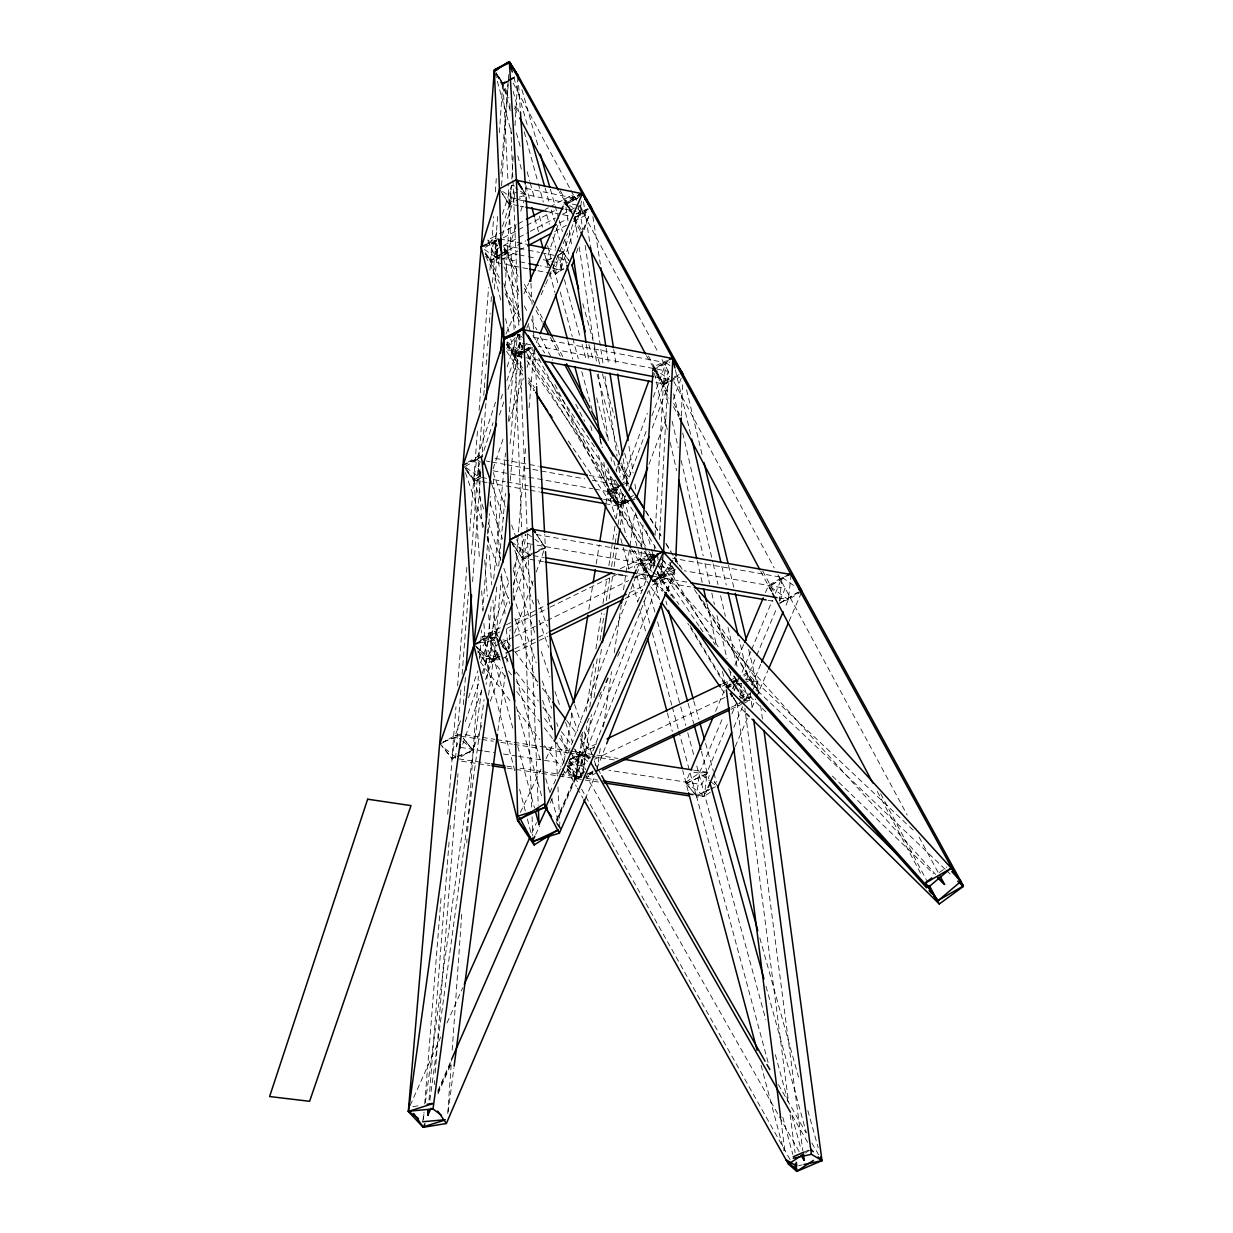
<?xml version="1.0" encoding="UTF-8"?>
<svg xmlns="http://www.w3.org/2000/svg" width="1233" height="1233" viewBox="0 0 1233 1233"><rect width="100%" height="100%" fill="white"/><g stroke="black" fill="none" stroke-linecap="round" stroke-linejoin="round"><path stroke-width="0.75" stroke-dasharray="5 3.75" d="M675.699 561.878L675.854 558.04M681.34 415.999L682.666 381.459M659.408 539.468L668.378 371.349L538.359 346.303M653.259 567.981L654.631 543.152M655.047 535.507L663.339 384.619L653.274 366.833L666.329 360.837M505.191 285.933L511.371 186.63M511.834 179.016L513.19 156.144M514.993 125.658L517.829 78.018M651.61 579.803L640.728 561.277L641.576 547.93M641.699 546.034L643.056 525.058M653.028 370.64L653.274 366.833M501.569 185.567L508.551 78.126M489.917 270.243L493.662 216.715M495.358 191.901L496.267 178.538M499.396 132.717L502.787 83.089L496.236 72.762M457.243 756.553L473.195 750.774L478.342 676.223M479.529 659.023L481.517 630.34M482.843 611.229L489.578 513.745M490.102 506.1L490.765 496.545M447.733 1113.538L451.509 1059.779M452.187 1050.177L461.759 913.853M466.752 842.817L467.03 838.979M467.569 831.304L473.241 750.666L463.146 738.074M485.91 403.391L481.933 456.842L463.146 464.471L473.749 479.252L469.711 530.884M494.402 288.876L497.654 244.966M434.309 1084.454L434.602 1080.617M435.187 1072.941L457.551 779.41M457.69 777.484L457.982 773.646M463.377 704.598L464.24 693.069M464.394 691.143L465.535 675.792M472.593 581.683L480.932 470.282M455.47 757.185L451.925 758.48L455.963 706.833M457.597 685.795L467.014 565.3M477.448 431.303L473.749 479.252L480.562 476.493M479.082 410.219L488.592 287.505M429.038 1100.036L449.305 838.949M450.06 829.347L450.353 825.509M455.563 758.326L456.164 750.65M482.781 750.851L456.457 746.797L460.911 689.54M462.098 674.266L468.478 592.194M471.438 554.018L482.273 414.55M483.752 395.408L484.199 389.674M484.353 387.763L485.54 372.458M486.126 364.798L487.02 353.316M487.621 345.672L488.515 334.189M489.393 322.707L490.148 313.151M491.027 301.669L491.474 295.92M492.522 282.542L497.855 213.802M500.968 173.776L508.659 74.674M423.489 1119.348L423.952 1113.584M424.707 1103.982L441.291 894.788M447.687 814.181L452.095 758.511L441.953 745.996M508.505 648.543L510.138 629.447M513.236 593.135L518.292 533.904M518.461 531.993L525.797 446.022M529.065 407.815L534.29 346.673M499.334 641.314L496.02 637.153L501.739 574.146M510.215 480.577L522.499 345.009M496.745 586.97L491.042 648.034L486.141 684.284M498.702 565.962L505.453 493.447M510.077 443.818L519.509 342.682L521.035 339.152M499.011 655.216L486.187 659.223L491.366 603.846M493.693 579.032L505.484 453.004M508.52 420.545L514.778 353.717L507.318 343.267M791.108 574.532L788.38 599.592L784.65 608.301M693.825 770.163L707.125 772.228L704.367 796.333L696.614 796.98L699.358 773.091L723.216 716.697M662.861 557.67L660.472 577.568L591.486 754.504M655.879 382.477L663.4 383.91L665.959 362.795L672.817 358.541M654.338 566.07L655.632 555.328L658.776 554.095M663.292 554.064L660.472 577.568L678.921 604.401M582.67 775.865L585.49 753.394L574.023 755.089M605.049 503.68L618.165 506.023L624.391 503.064L625.331 495.496M626.518 486.018L626.996 482.242L623.867 483.798M581.406 201.118L580.003 212.23L574.563 217.07M562.094 768.56L565.593 773.137L582.438 777.746L575.719 778.578L578.755 754.442L609.241 675.514M575.719 778.578L578.77 754.442L572.975 746.797M583.132 772.12L585.49 753.394M618.165 506.023L620.045 490.996M448.134 1111.904L453.867 1068.055M497.901 730.645L505.114 675.36M506.855 662.013L507.349 658.191M557.47 250.453L563.034 251.578L560.614 269.904L555.482 274.265L536.987 270.597M513.437 600.117L529.327 554.958L531.038 542.166M518.415 205.741L509.059 203.861L511.51 185.382L515.255 186.152M514.762 193.304L514.022 198.898L509.059 203.861M555.482 274.265L557.408 259.716M543.399 561.616L522.684 558.056L525.813 534.536M539.376 360.298L514.962 355.643L517.845 334.282L521.59 335.006M507.904 389.536L520.588 351.266L521.343 345.872M429.901 1100.129L484.076 699.543M488.592 695.165L495.774 641.776M452.018 759.713L455.347 735.346L460.972 719.224M422.734 1121.753L424.029 1112.212M425.339 1102.687L482.041 687.028M483.86 673.68L486.203 656.526L474.027 643.996M527.739 268.748L490.749 261.396L493.277 243.117L497.993 238.508M490.749 261.396L495.45 256.911L496.976 245.86M486.958 482.535L473.826 480.192L476.724 459.293L481.841 455.902L481.363 459.416M473.826 480.192L478.943 476.971L480.392 466.428M596.972 770.764L600.332 747.907M603.399 726.961L611.506 671.723M614.296 652.689L621.278 605.064M623.513 589.836L625.748 574.593M626.025 572.698L629.647 547.93M629.94 546.034L634.964 511.757M588.511 758.942L585.321 754.519L591.424 714.662M594.044 697.57L601.596 648.219M609.148 598.868L612.631 576.104M614.08 566.61L616.993 547.622M620.476 524.842L624.838 496.375M581.159 775.773L575.888 777.437L582.947 732.063M586.184 711.256L593.551 663.986M595.909 648.866L601.504 612.94M602.968 603.492L606.806 578.909M608.871 565.67L615.051 525.967M616.223 518.399L618.288 505.16L608.193 489.917L620.076 485.571M556.653 820.608L580.558 765.893L586.769 725.99M589.728 707.002L597.404 657.59M600.07 640.497L604.201 613.895M606.266 600.594L609.811 577.799M611.583 566.394L614.835 545.495M615.128 543.599L616.608 534.089M618.087 524.595L622.819 494.186L620.153 489.1M564.175 761.285L572.497 710.038M588.804 609.472L592.811 584.796M596.202 563.928L599.269 544.94M606.05 503.203L608.193 489.917M496.76 244.566L495.049 250.006L499.442 266.682M502.509 226.425L513.406 191.947L579.109 205.526L658.345 352.746M483.012 246.739L493.323 243.055L497.901 228.629M502.478 214.203L511.633 185.335L518.014 189.558M484.43 249.498L495.404 256.973L497.716 249.729M502.34 235.21L513.914 198.945L525.982 194.845L519.602 190.622M503.973 253.859L507.395 252.611L516.103 225.531M520.758 211.09L524.241 200.255M463.13 465.442L476.739 459.277L496.406 399.492M507.148 366.879L517.875 334.266L523.855 338.397M563.897 268.655L560.599 269.904L546.342 260.363L558.225 224.344M482.38 527.447L478.111 468.108L480.5 460.849M481.101 459.03L493.108 422.672M500.906 399.03L503.311 391.755M506.902 380.858L519.509 342.682L517.552 335.268M486.496 478.327L478.943 476.971L480.747 471.515M499.457 415.043L504.282 400.463M575.503 216.314L559.921 263.045L543.229 259.685M577.907 209.117L579.109 205.526L582.839 230.217M493.092 468.91L503.989 436.282M508.844 421.778L523.393 378.269M527.03 367.388L533.088 349.263M576.366 252.981L578.786 245.814M584.226 229.662L589.682 213.509M468.478 697.739L477.849 670.891M480.978 661.936L508.52 583.009M513.529 568.644L525.443 534.521M456.457 746.797L457.72 743.206M465.273 721.659L479.729 680.354M482.242 673.172L508.705 597.589M513.128 584.966L527.632 543.537L535.199 544.847M462.683 744.3L482.319 688.523M485.494 679.537L496.914 647.094M460.741 756.862L473.195 749.525L482.103 724.449M490.38 701.176L502.478 667.161M505.669 658.206L506.933 654.631M508.844 649.252L510.123 645.66M514.593 633.084L533.118 580.974M536.309 571.989L545.248 546.836L534.922 539.237M632.159 499.103L624.391 503.064L608.27 491.597L613.495 477.31M616.115 470.174L617.425 466.598M652.072 372.012L653.382 368.436L665.99 362.81L670.567 365.893M622.757 479.961L647.356 413.271M653.351 397.057L665.99 362.81L530.961 336.809M626.117 485.293L647.248 428.329M651.872 415.86L668.378 371.349L669.673 376.959M568.259 441.013L609.364 500.752L624.391 503.079L625.717 499.488M652.272 428.036L668.887 383.386M648.974 464.271L667.223 415.567M673.295 399.338L681.402 377.699M568.305 752.777L636.043 575.888M636.737 574.116L640.836 563.389L661.936 552.862M637.646 601.966L655.648 555.328L537.311 534.69M584.35 772.582L580.558 765.893L648.311 591.162M596.911 768.544L606.698 743.638M666.791 590.699L675.175 569.369L663.154 560.722M536.293 342.635L539.222 335.561M583.301 229.415L589.913 213.494M710.331 792.233L704.351 796.333L685.841 782.184L690.31 771.565M715.587 711.349L729.72 677.688M734.93 665.281L743.869 644.011M765.462 592.58L768.436 585.49L782.107 577.368L789.305 575.102M734.39 690.264L738.12 681.448M750.789 651.456L739.6 677.919L735.068 680.801M751.529 649.699L772.413 600.301M775.387 593.243L782.107 577.368L794.314 585.952M727.347 724.48L701.824 784.558L608.979 770.271M731.847 713.876L736.348 703.272M740.093 694.441L742.343 689.139L741.048 683.529M746.104 680.308L755.875 657.312M756.63 655.54L776.913 607.792M779.919 600.718L785.174 588.326L684.176 570.756M585.151 799.138L594.953 776.22M707.388 789.243L704.351 796.333L694.98 794.9M733.851 727.254L742.929 706M739.291 696.352L745.194 700.698L748.924 691.975M751.899 685.009L760.823 664.094M506.948 342.204L514.685 356.291L520.727 342.235M526.768 328.194L529.034 322.923M541.117 294.826L544.894 286.041M545.649 284.299L555.482 261.458M556.237 259.701L567.565 233.361M735.238 746.566L747.352 718.361M751.899 707.773L755.69 698.972M756.446 697.2L767.82 670.737M789.058 621.324L801.188 593.088M437.746 1091.035L450.862 1061.074M556.53 819.575L585.059 754.349L588.865 760.468M437.869 1092.438L451.756 1060.673M437.962 1093.902L451.771 1062.276M556.191 823.29L576.15 777.607L581.683 776.266M667.068 590.838L674.883 573.283L669.796 563.219M505.931 334.004L519.263 304.243M523.963 293.731L528.664 283.22M563.943 204.416L565.515 200.917L575.734 196.309M410.127 1105.523L440.736 1036.999M447.009 1022.943L462.714 987.803M531.777 833.169L536.478 822.627M549.826 792.757L552.954 785.729M553.74 783.972L557.67 775.187M558.457 773.43L563.943 761.115M535.661 834.51L539.669 825.771M550.134 803.068L552.538 797.828M562.186 776.852L564.606 771.611M568.613 762.888L571.033 757.648M580.681 736.671L583.086 731.431M587.108 722.708L589.528 717.467M599.176 696.491L601.581 691.251M605.603 682.527L608.008 677.287M617.656 656.326L620.076 651.07M520.357 812.455L541.04 769.145M546.019 758.742L553.463 743.145M637.076 568.151L641.222 559.489L658.638 553.309M739.769 692.807L745.21 700.698L750.496 692.854M751.56 691.297L757.91 681.88L698.787 594.892M732.202 688.8L735.377 684.13M736.425 682.573L738.552 679.475M565.593 773.137L578.755 754.442L594.321 747.044M649.683 585.197L642.054 574.208L655.648 555.328L661.659 559.643M603.615 499.334L624.391 503.064L626.672 499.966M609.364 500.752L620.754 485.355M497.901 652.396L492.476 659.732L479.36 656.696M502.247 646.524L506.593 640.636L510.061 645.244M477.788 652.904L489.717 636.891L500.089 631.789M514.962 355.643L522.838 348.415M523.963 346.997L527.339 342.728M506.655 348.415L517.86 334.282L521.112 339.044M580.99 194.968L576.905 198.698L524.595 188.048M563.034 251.578L557.886 256.063L567.396 262.382M652.242 579.88L642.932 567.735L658.453 554.788M671.631 566.194L653.413 581.406L662.352 591.424M939.346 872.486L946.882 866.999M726.499 687.105L731.107 683.806M732.649 682.712L737.272 679.429M743.422 675.052L746.504 672.848L908.105 825.37M741.341 703.396L750.543 696.845M522.438 367.943L515.394 356.46L523.039 351.22M524.564 350.172L530.668 345.995M652.134 580.019L641.638 565.639L658.36 554.295M653.182 581.452L672.833 568.136M685.841 782.184L699.373 773.091L707.125 772.228M567.581 766.988L586.184 754.534L589.99 758.603M567.319 769.361L575.025 777.422L584.272 771.257M805.288 1153.025L809.896 1150.004M729.535 680.524L734.714 678.058L745.21 700.698L751.205 696.799M643.256 549.641L608.593 492.229L619.058 485.525M620.553 484.569L626.534 480.747L628.522 483.814M641.391 545.248L618.596 507.534L629.03 500.86M508.952 80.499L503.095 84.214L507.996 181.544M510.416 79.559L514.808 76.77M479.776 641.068L494.972 631.404L498.086 636.058M731.261 684.361L726.453 687.428L687.829 623.451M732.864 683.344L737.673 680.277M744.085 676.193L747.29 674.158L758.249 691.05L697.369 593.582M733.481 698.125L737.504 704.259L742.297 701.207M743.884 700.19L750.265 696.121M514.778 770.764L487.189 665.034L499.334 657.328M588.865 773.646L593.689 770.579M726.006 686.565L733.558 681.757M485.386 247.417L496.807 240.281M581.144 229.523L574.855 217.702L588.264 209.256M499.149 277.625L490.318 260.641L506.532 250.499L503.496 246.292M574.855 217.702L588.295 209.302M570.679 759.482L578.77 754.442L590.561 757.555M670.86 358.711L653.675 369.314L668.964 398.167M668.44 381.845L663.77 384.727L669.165 394.884M669.997 380.889L677.78 376.096M487.698 243.04L495.882 238.015M500.737 300.035L491.196 262.922L502.648 255.909M504.282 254.907L507.549 252.904L503.542 246.554M538.682 358.264L609.379 494.263L619.968 487.79M609.379 494.263L617.625 505.098L627.474 499.088M629.107 498.086L634.024 495.08M801.943 591.331L788.365 599.592L779.364 602.182L782.092 577.368L672.617 558.287M506.825 343.945L515.517 357.555L524.996 351.79M526.583 350.835L534.475 346.041M771.843 591.162L768.822 586.631L787.502 575.364M779.857 603.245L798.445 592.056M663.4 383.91L668.872 380.643M771.565 591.547L768.868 586.461L786.068 576.289M779.703 603.23L798.383 592.194M441.275 743.468L455.362 735.33L460.988 734.097L494.942 739.353M467.661 462.236L481.548 454.422L481.995 460.171M479.283 556.422L474.119 481.687L480.839 477.926M465.18 466.367L482.226 456.857M465.812 469.896L473.472 479.221L480.192 475.476M675.175 569.369L653.598 580.913M507.981 81.44L502.987 84.198L496.452 73.934M509.661 80.515L514.654 77.756M498.764 656.264L492.46 659.747L478.173 648.728M475.429 643.703L495.481 632.683L492.923 600.101M478.08 650.993L486.711 663.724L500.028 656.418M510.308 110.8L502.663 83.073L514.392 76.723M514.069 329.504L509.183 204.478L514.238 201.719M515.933 200.825L524.379 196.247M475.476 644.582L489.717 636.891L495.342 638.139M568.12 764.121L585.952 754.611L589.374 758.48M499.627 259.161L495.435 256.911L487.667 240.003L497.778 234.64M499.457 233.731L516.319 224.791M517.999 223.882L524.749 220.306M544.971 209.564L548.346 207.776M550.026 206.882L571.942 195.23L576.982 198.713L565.269 204.94M496.637 241.344L493.292 243.132L487.667 240.003M503.341 237.799L516.719 230.694M518.399 229.8L525.104 226.256M526.768 225.362L556.9 209.379M567.18 768.406L575.256 777.345L583.317 773.06M501.769 246.446L495.049 250.006L499.488 258.483M503.449 245.567L528.664 232.22M530.344 231.326L555.574 217.979M562.294 214.419L577.429 206.42M495.435 256.911L498.81 255.123M500.506 254.229L515.718 246.184M517.398 245.29L525.844 240.82M559.643 222.926L568.089 218.457M576.535 213.987L579.911 212.199L584.904 215.559L573.16 221.77M501.014 259.901L517.798 251.039M519.478 250.145L527.863 245.721M554.711 231.527L566.456 225.315M531.192 347.999L515.117 356.429L521.775 530.421M548.022 266.621L546.527 261.072L551.552 258.452M558.287 255L563.296 252.349L562.263 248.696M557.748 282.758L555.235 273.495L551.968 268.84L555.22 273.464L563.589 269.164M522.684 558.056L545.248 546.836M633.716 498.317L636.814 496.729M509.953 539.777L522.869 559.088L545.387 547.76L544.662 534.336M608.27 491.597L619.197 486.141M618.75 487.42L608.516 492.506L615.437 518.43M628.059 500.028L617.872 505.068L626.349 536.54M531.716 807.137L522.7 559.058L545.34 547.93L536.602 534.398M505.16 676.378L492.476 659.732L482.273 636.644L504.713 625.593M506.439 624.746L513.344 621.355M515.07 620.507L546.142 605.218M620.369 568.706L649.729 554.264L655.648 555.328L657.929 560.275M506.994 628.398L513.914 624.992M515.641 624.145L538.112 613.109M539.838 612.262L548.485 608.008M550.211 607.16L617.625 574.023M627.982 568.922L655.648 555.328M499.658 643.811L491.042 648.034L513.267 729.782M501.369 642.979L513.421 637.076M515.147 636.228L537.511 625.254M539.237 624.407L628.722 580.543M635.611 577.167L651.101 569.584M499.319 656.372L492.46 659.732L499.827 659.763L506.686 656.403M514.747 648.835L547.313 632.899M629.601 592.657L645.029 585.105M515.271 652.211L537.588 641.299M539.299 640.466L547.884 636.274M625.1 598.529L642.254 590.145M652.55 585.105L666.282 578.4L658.684 561.924M596.618 743.792L572.451 755.305L581.668 776.019M722.63 683.822L727.809 681.356M722.307 686.149L729.227 682.851M730.953 682.034L736.147 679.568M570.093 752.115L580.558 765.893L587.524 762.595M594.476 759.297L724.958 697.4M589.359 774.463L592.826 772.814M731.354 707.249L740 703.149M583.995 777.468L588.665 776.667L595.616 773.384M730.922 709.36L741.326 704.444M743.067 703.611L750.003 700.329L743.607 686.534M688.076 790.877L686.103 783.464L707.357 773.445L709.73 776.235M686.103 783.464L696.383 795.763L709.391 789.644L696.229 795.747L686.164 783.371L682.697 770.394M711.025 788.889L715.895 786.592L710.932 788.95M686.164 783.371L707.511 773.461L709.607 776.189M667.238 429.454L653.567 369.515L669.873 361.963M502.787 83.089L507.842 80.761M509.522 79.991L514.562 77.664M653.567 369.515L663.077 381.983L672.817 377.498M674.451 376.759L680.94 373.753M673.341 378.377L678.042 376.235M663.339 384.619L668.224 382.384M669.858 381.644L679.63 377.19M574.362 217.563L587.971 211.475M567.997 220.799L565.454 203.692L577.46 198.421M486.326 244.427L496.406 239.973M576.027 213.879L587.987 208.654M490.657 260.656L485.448 252.842L490.657 260.61L499.041 257.019M500.706 256.248L507.41 253.382L504.297 248.65L507.41 253.382M640.728 561.277L661.828 552.091M652.519 581.344L675.33 571.48L669.904 562.171M514.685 356.291L521.744 353.255M523.501 352.499L532.317 348.708M803.808 1152.177L809.079 1149.896M731.354 685.779L726.237 687.937L722.384 671.076M733.065 685.07L739.877 682.203M739.815 698.356L749.988 694.087M507.426 350.002L520.603 351.266L525.72 349.155M527.447 348.446L530.868 347.043M603.846 462.329L608.378 492.753L620.43 488.006M608.378 492.753L617.841 502.972L626.41 499.612M443.233 741.896L460.911 735.284M546.342 260.363L551.29 258.529M452.095 758.511L455.609 757.216M457.381 756.553L473.241 750.666M495.404 256.973L502.263 254.476M621.771 484.954L626.873 483.089L628.876 486.156M443.294 741.819L459.293 735.978M514.778 353.717L521.867 351.158M523.64 350.511L532.517 347.305M618.288 505.16L628.445 501.492M630.14 500.875L635.226 499.026M654.168 579.834L660.472 577.568L666.282 578.4M586.523 209.872L579.911 212.215L560.599 269.904L540.131 265.819M652.242 581.205L674.883 573.283M576.998 198.713L565.361 202.721L572.636 207.468M569.461 759.59L585.321 754.519M588.187 773.538L593.458 771.873M475.645 643.564L496.02 637.153M726.114 687.999L731.308 686.457M738.228 684.392L741.696 683.359M743.422 682.835L748.616 681.294L758.603 690.48L759.112 694.287M739.661 696.09L748.277 693.532M572.127 757.54L585.059 754.349M589.081 774.478L592.765 773.584M798.583 1165.694L802.19 1164.908M479.514 642.963L494.186 640.204M486.203 656.526L498.98 654.168M412.885 1106.679L418.187 1105.785M745.21 700.698L750.003 700.329M482.273 636.644L489.717 636.891L495.404 641.237M489.778 763.597L457.628 758.696L442.693 746.751M506.794 766.186L512.466 767.065M520.033 768.221L540.825 771.396M542.72 771.673L557.84 773.985M559.736 774.278L580.543 777.453M586.184 778.316L597.435 780.027M461.527 761.162L476.755 763.474M478.666 763.766L490.071 765.508M507.21 768.128L583.286 779.718M585.166 780.011L598.39 782.03M496.822 739.646L568.505 750.758M570.401 751.051L594.984 754.858M596.895 755.151L617.795 758.387M459.154 735.931L455.347 735.346L461.296 740.062M461.05 736.224L480.038 739.153M481.933 739.461L493.323 741.218M500.922 742.389L512.312 744.162M514.207 744.455L538.898 748.277M546.481 749.448L567.365 752.685M569.276 752.978L590.068 756.183M591.948 756.476L614.573 759.975M693.717 772.212L699.358 773.091L709.299 780.643M484.661 751.144L494.063 752.592M503.465 754.041L516.627 756.06M518.507 756.353L561.755 763.011M569.276 764.167L586.245 766.772M686.812 582.099L637.985 573.684M778.979 597.974L788.38 599.592L768.436 585.49M622.48 575.225L630.001 576.52M631.882 576.844L646.955 579.433M652.596 580.404L690.434 586.908M768.02 600.24L773.692 601.211M537.079 545.171L657.975 566.209L935.585 874.444M659.855 566.533L674.821 569.137M533.088 555.605L544.339 557.547M488.823 482.874L528.186 489.917M530.067 490.256L539.438 491.936M493.138 470.821L526.969 476.924M528.849 477.263L592.749 488.777M594.63 489.116L622.819 494.186L655.956 548.253M494.048 479.683L505.391 481.718M507.272 482.057L528.048 485.787M529.943 486.126L539.391 487.806M495.049 458.291L538.389 466.166M589.297 475.399L615.683 480.176M486.203 461.003L489.994 461.681M491.89 462.036L505.145 464.44M507.04 464.779L539.268 470.605M541.164 470.96L584.75 478.836M592.333 480.223L618.858 485.016M642.054 574.208L660.456 577.568L674.066 558.518L678.366 564.853M507.102 341.895L520.588 351.266L535.584 354.118M655.278 376.959L670.243 379.826M522.545 347.567L519.509 342.682L525.166 343.76M527.046 344.13L530.822 344.855M495.45 256.911L499.165 257.651M501.03 258.036L517.798 261.365M519.648 261.735L527.107 263.23M499.843 238.878L527.724 244.473M546.311 248.218L555.605 250.083M496.976 243.857L493.277 243.117L499.473 256.556M504.359 245.336L517.274 247.925M519.124 248.295L526.506 249.775M528.356 250.145L539.438 252.364M541.272 252.734L554.203 255.323M504.312 251.871L517.29 254.476M519.139 254.846L526.553 256.341M528.402 256.711L535.816 258.206M519.679 200.039L523.455 200.794M564.914 209.178L576.227 211.475M520.28 206.127L524.025 206.882M546.496 211.413L561.462 214.434M563.342 214.804L568.952 215.945M745.086 679.106L757.91 681.88M502.833 639.804L506.593 640.636M502.725 191.5L513.914 198.945M653.382 368.436L668.687 378.778M493.323 243.055L498.024 246.246M504.266 250.484L507.395 252.611M640.836 563.389L651.394 571.018M652.904 572.112L660.456 577.568L658.16 572.574M476.739 459.277L479.591 461.358M466.012 467.538L478.928 476.986M755.783 689.756L758.727 691.913M527.539 533.812L533.442 538.143M511.541 541.811L529.327 554.958M710.717 781.722L714.97 784.943M502.525 646.693L508.212 651.039M587.848 761.485L578.77 754.442L585.629 769.824M567.01 765.693L581.02 776.651M462.791 741.249L473.195 749.525M909.507 826.68L913.684 830.626M945.141 869.25L758.218 691.374L746.504 672.848M946.528 870.59L950.72 874.567M765.893 711.888L742.343 689.139L728.287 668.656M832.383 776.096L933.489 873.735M745.117 712.335L738.274 705.584L733.373 697.878M502.062 646.169L505.684 649.961M642.932 567.735L663.4 590.684M714.138 781.691L717.529 785.822L714.154 781.768M565.454 203.692L572.097 211.891M475.059 645.476L486.187 659.223M500.444 642.686L508.181 652.365M439.734 743.114L451.925 758.48M463.284 738.135L473.195 750.774M480.3 661.921L511.849 703.057M517.69 710.67L539.884 739.615M544.554 745.718L560.923 767.049M516.689 691.513L539.761 721.767M544.37 727.824L552.446 738.413M553.602 739.923L565.13 755.058M569.738 761.1L581.282 776.235M500.351 660.287L491.042 648.034L488.438 611.676M508.489 670.999L511.972 675.592M516.627 681.71L537.542 709.268M544.524 718.454L553.817 730.691M559.643 738.351L568.937 750.589M496.652 646.046L489.717 636.891L499.827 659.763M505.9 658.252L508.212 661.304M516.303 672L538.282 701.007M542.905 707.11L552.168 719.317M561.416 731.539L571.819 745.271M514.685 651.394L537.804 682.111M542.443 688.245L551.69 700.529M566.718 720.504L575.965 732.787M580.589 738.921L595.631 758.896M485.201 253.659L490.318 260.641M567.38 765.693L575.888 777.437M506.794 344.531L515.394 356.46M546.543 261.119L550.889 267.284L546.527 261.072L544.03 251.886M566.363 263.43L563.296 252.349L570.833 263.23M650.762 586.754L659.47 599.315M721.475 688.738L726.915 696.583M563.296 252.349L568.69 260.148M506.624 351.405L522.838 374.986M528.248 382.846L533.658 390.707M655.648 555.328L659.948 561.616M661.027 563.188L720.226 649.621M699.08 626.102L648.882 551.521M700.159 627.674L703.411 632.406M520.603 351.266L522.761 354.426M527.092 360.745L624.391 503.079M527.601 348.585L596.926 450.369M519.509 342.682L522.73 347.413M527.046 353.717L622.819 494.186L646.971 582.962M532.949 335.607L544.724 353.023M620.8 465.411L630.433 479.652M495.481 632.683L499.766 639.079M500.845 640.682L508.366 651.856M496.575 74.011L502.663 83.073M477.849 651.116L487.189 665.034M499.118 637.6L507.395 650.007M536.494 534.321L545.387 547.76M463.038 464.841L474.119 481.687M608.593 492.229L618.596 507.534M511.957 542.612L522.7 559.058M573.823 216.099L559.304 191.732M571.758 212.939L565.577 203.414L576.058 196.848L565.593 203.46L570.062 211.891M768.868 586.461L772.814 592.564M507.04 343.853L515.117 356.429L514.361 337.195M485.17 253.397L491.196 262.922M568.536 765.446L576.15 777.607M500.413 190.437L509.183 204.447L508.088 183.455M502.37 193.535L509.183 204.478M645.614 510.724L660.842 535.091M665.912 543.214L670.983 551.336M675.037 557.84L682.142 569.199M626.534 480.747L628.568 483.999M645.815 511.618L661.042 536.001M666.113 544.123L673.218 555.513M674.235 557.131L680.323 566.887M694.533 589.636L747.29 674.158M523.162 190.653L526.059 195.338L525.428 185.859M523.162 190.668L526.075 195.369M527.601 355.721L647.88 549.887M663 559.72L715.232 644.905M734.313 676.038L742.343 689.139L743.853 700.591M528.464 377.807L534.505 387.655M634.07 550.257L650.161 576.535M506.655 344.824L522.653 370.994M528.649 380.797L534.644 390.614M631.635 549.286L641.638 565.639M496.236 73.148L508.551 94.355M645.352 551.798L653.274 564.914M657.235 571.465L674.081 599.346M689.941 625.563L727.593 687.86M733.543 697.693L737.504 704.259M644.242 551.274L653.151 566.039M657.112 572.605L670.983 595.57M595.046 764.044L596.957 767.373M597.913 769.053L600.779 774.062M778.455 1084.608L806.151 1133.019M811.884 1143.037L818.573 1154.72M586.184 754.534L589.05 759.543M807.6 1142.313L791.386 1113.892L801.018 1149.125M585.29 774.247L799.308 1151.869M575.025 777.422L577.861 782.462M581.637 789.166L790.122 1159.621M566.98 769.7L576.397 786.484M577.337 788.164L582.993 798.229M513.175 83.058L570.078 188.757M570.971 190.421L576.397 200.486M661.998 359.512L670.197 374.74M673.85 381.521L774.232 567.981M777.869 574.763L907.226 815.059M919.078 837.068L938.205 872.594M514.901 106.177L517.629 111.247M560.321 190.653L572.127 212.615M496.344 74.35L508.936 97.823M514.331 107.888L517.922 114.592M648.496 356.044L663.77 384.727L646.477 355.767M673.665 403.345L680.863 416.908M762.765 571.049L773.569 591.378M880.67 793.698L926.646 880.439M565.515 200.917L573.468 215.898M573.669 218.657L579.957 230.509M673.465 406.659L678.859 416.846M760.73 571.341L768.822 586.631M506.532 250.499L518.184 272.493M524.457 284.33L535.23 304.628M536.124 306.323L542.397 318.16M552.261 336.763L563.019 357.061M621.324 467.014L629.4 482.242M877.28 791.447L921.19 874.444M503.804 249.42L518.153 276.516M524.426 288.383L532.502 303.626M536.093 310.392L542.366 322.26M550.427 337.503L560.291 356.137M618.565 466.228L627.535 483.166M503.912 266.96L519.001 295.797M524.318 305.969L527.878 312.75M531.423 319.532L536.74 329.704M540.301 336.486L552.723 360.236M575.78 404.316L584.658 421.27M615.714 480.623L619.259 487.405M505.345 289.508L521.251 320.056M554.85 384.573L617.625 505.098M485.663 256.264L499.812 283.467M505.114 293.67L521.02 324.264M641.222 559.489L651.394 579.525M580.157 205.449L584.904 215.559M571.942 195.23L575.133 202.027M578.323 208.809L579.911 212.199M649.729 554.264L655.093 565.916M586.384 771.534L588.665 776.667M493.231 472.563L505.314 506.994M511.664 525.119L516.118 537.804M516.75 539.622L533.288 586.754M537.727 599.438L547.267 626.626M574.609 704.567L580.959 722.692M584.134 731.755L591.763 753.502M594.306 760.761L596.217 766.202M491.705 484.091L503.727 518.584M511.957 542.196L533.457 603.923M539.145 620.261L548.639 647.495M571.418 712.859L577.738 731.015M580.897 740.093L585.952 754.611M478.111 468.108L480.608 475.383M489.979 502.617L502.478 538.929M513.098 569.8L534.952 633.346M541.21 651.502L549.949 676.932M554.942 691.451L560.568 707.788M565.562 722.322L572.436 742.297M574.932 749.556L580.558 765.893M473.472 479.221L484.014 510.123M488.36 522.854L500.768 559.212M503.881 568.29L508.844 582.839M513.19 595.57L536.155 662.815M542.366 681.001L551.675 708.266M556.638 722.8L557.886 726.437M560.984 735.531L567.195 753.702M569.677 760.977L575.256 777.345M465.473 472.701L483.999 527.323M487.081 536.432L497.577 567.38M500.675 576.489L509.923 603.8M514.87 618.365L537.711 685.733M542.643 700.298L553.139 731.261M556.854 742.189L564.868 765.847M516.55 679.183L540.886 762.071M545.757 778.655L549.548 791.555M551.706 798.922L559.813 826.557M507.549 252.904L519.17 293.084M528.664 325.944L530.252 331.43M521.944 89.655L538.251 146.804M550.35 189.204L558.765 218.703M559.289 220.537L562.448 231.604M565.068 240.82L569.276 255.57M513.853 77.525L527.909 127.215M545.094 187.955L549.255 202.69M551.336 210.042L554.465 221.092M556.545 228.459L559.659 239.495M494.972 631.404L497.053 638.756M516.319 706.694L542.335 798.506M582.793 303.642L593.119 340.601M593.643 342.45L599.855 364.629M602.428 373.861L614.835 418.218M624.669 453.328L630.864 475.506M646.354 530.945L650.993 547.575M651.502 549.425L655.108 562.356M657.682 571.588L662.845 590.068M665.928 601.149L666.961 604.848M693.763 700.93L698.911 719.409M705.615 743.422L713.352 771.149M713.861 772.983L716.435 782.231M503.742 259.269L520.865 320.441M759.852 938.005L798.552 1077.18M807.846 1110.594L818.173 1147.707M588.896 344.685L593.505 361.3M597.08 374.231L619.613 455.486M621.663 462.868L627.289 483.197M635.473 512.774L651.81 571.942M653.86 579.325L659.485 599.67M688.091 703.211L693.717 723.54M701.377 751.267L708.883 778.994M765.986 986.277L806.259 1132.48M516.442 132.979L521.035 149.609M527.154 171.788L529.697 181.035M530.221 182.885L534.814 199.515M539.407 216.16L542.458 227.242M547.56 245.737L551.136 258.668M553.185 266.066L555.22 273.464M495.049 72.839L511.71 133.765M517.768 155.913L522.314 172.528M525.844 185.443L529.389 198.359M534.937 218.673L538.467 231.588M513.19 91.288L518.708 111.602M524.241 131.916L537.804 181.79M538.312 183.625L543.337 202.104M546.851 215.02L549.363 224.252M552.877 237.183L555.898 248.265M557.902 255.647L562.433 272.293M564.452 279.691L580.049 337.01M582.053 344.408L586.584 361.053M596.649 398.028L608.223 440.566M613.757 460.911L616.777 471.992M648.974 590.36L655.016 612.554M657.543 621.802L680.184 705.029M680.693 706.879L685.718 725.374M687.737 732.772L693.763 754.966M696.784 766.063L765.77 1019.583M775.341 1054.739L788.426 1102.857M517.798 746.489L534.459 807.8M560.244 292.021L572.266 336.486M572.775 338.335L578.292 358.711M581.791 371.688L592.318 410.589M599.824 438.378L602.336 447.641M607.854 468.016L617.872 505.068L608.516 492.491L597.604 451.771M696.383 795.763L768.329 1063.401M782.816 1117.298L792.804 1154.473M629.847 549.502L634.841 568.012M636.829 575.426L641.33 592.087M643.826 601.334L649.806 623.559M652.303 632.822L671.769 705.029M672.278 706.879L678.258 729.088M678.766 730.938L696.229 795.747M549.995 274.034L554.958 292.545M567.858 340.678L572.806 359.204M590.669 425.847L592.148 431.396M620.877 538.806L629.292 570.309M632.745 583.271L637.692 601.796M639.665 609.21L645.614 631.45M667.377 712.967L672.309 731.493M761.069 1065.22L783.756 1150.481M503.85 283.374L515.594 327.855M519.617 789.32L525.428 811.576M527.37 818.989L531.238 833.832M505.515 318.592L510.277 337.148M510.755 338.998L515.517 357.555M686.581 389.813L702.209 455.193M728.549 565.408L733.912 587.817M748.647 649.452L758.465 690.542L748.416 678.612L739.106 639.311M675.345 369.808L690.85 435.311M721.844 566.317L726.268 585.043M673.588 393.789L678.813 416.215M682.728 433.045L712.766 562.032M713.198 563.897L717.976 584.457M720.596 595.678L725.374 616.238M727.994 627.458L737.565 668.579M663.077 381.983L668.687 406.289M672.139 421.239L678.181 447.409M681.202 460.495L703.195 555.836M704.922 563.311L709.669 583.872M711.826 593.212L714.416 604.432M717.005 615.652L726.931 658.638M729.951 671.723L730.815 675.468M733.404 686.689L734.267 690.418M670.243 442.57L676.655 470.667M697.169 560.568L702.301 583.039M707.002 603.646L716.404 644.844M592.888 216.654L600.348 264.093M613.757 349.478L616.438 366.555M628.953 446.238L633.13 472.809M634.918 484.184L635.812 489.886M583.486 201.858L590.545 247.509M606.143 348.322L608.794 365.446M623.204 458.645L627.335 485.278M585.136 245.413L602.968 363.149M604.987 376.45L617.055 456.21M618.781 467.6L620.23 477.094M574.886 218.426L577.753 237.399M579.186 246.877L593.212 339.83M594.352 347.429L596.942 364.49M598.359 373.984L608.393 440.381M610.967 457.443L611.537 461.234M614.404 480.207L617.841 502.972M569.399 230.309L571.942 247.432M586.353 344.423L588.881 361.531M600.471 439.503L601.596 447.117M760.653 705.708L762.441 719.024M750.142 692.73L752.407 709.9M744.855 708.22L745.349 712.027M745.595 713.938L802.791 1150.682M736.964 702.825L788.426 1101.269M790.137 1114.617L795.069 1152.747M780.921 1119.734L785.036 1152.208M493.262 478.928L500.398 560.645M501.554 573.946L505.206 615.745M506.378 629.061L508.027 648.065M487.389 529.173L491.736 584.766M484.708 559.982L487.328 596.356M481.671 590.9L482.997 610.073M483.922 623.482L486.711 663.724M518.631 85.401L520.295 110.03M530.93 283.266L532.086 304.289M532.718 315.74L533.457 329.119M533.565 331.03L533.997 338.674M534.521 348.245L536.509 384.696M555.621 743.052L557.439 777.499M557.948 787.055L559.859 823.413M509.83 103.51L510.138 111.201M510.847 128.509L512.866 178.492M512.943 180.419L518.893 327.408M519.201 335.037L527.169 532.055M527.246 533.966L538.235 805.272M521.852 532.332L522.869 559.088M532.07 816.755L532.779 835.989"/><path stroke-width="1.5" d="M675.931 556.114L681.263 417.925M663.585 551.321L672.864 357.847L669.596 359.342M643.426 519.34L652.904 372.551M500.598 352.962L502.309 328.055M439.734 743.114L481.286 246.585L494.371 69.803L509.553 62.775L517.937 76.107M486.187 399.584L493.832 296.506M459.894 748.708L460.186 744.871M465.966 670.028L471.576 595.123M430.918 1108.328L427.836 1115.387L428.283 1109.638M443.834 1120.396L422.888 1127.024L408.308 1111.472L439.688 743.222M502.771 562.695L508.998 493.94M523.362 335.453L523.701 331.631M418.465 1118.593L408.477 1111.241L474.027 643.996L504.127 338.782L514.808 334.883M454.114 1066.16L497.408 734.452M427.836 1115.387L428.622 1109.669M441.491 1115.295L433.014 1108.945L488.083 698.972M621.555 603.168L622.11 599.361M602.459 642.532L607.992 606.466M617.579 543.83L619.891 528.649M573.73 702.456L587.879 615.159M593.119 582.901L595.277 569.615M599.885 541.148L605.742 505.098M481.286 247.355L499.519 189.373M499.457 244.288L501.184 238.848M463.13 465.442L504.097 339.815M483.151 464.24L496.437 424.152M572.127 265.542L573.946 260.163M439.719 744.362L510.061 540.701M498.826 641.669L512.173 603.738M618.072 464.826L648.805 380.935M629.03 490.549L648.959 436.975M636.814 496.729L647.633 467.877M606.698 743.638L661.905 603.153M539.962 333.789L582.562 231.172M691.05 769.793L713.352 716.666M744.609 642.239L763.227 597.913M413.656 1113.445L423.366 1127.286L446.377 1123.51L585.151 799.138M708.143 787.471L731.585 732.572M761.578 662.337L783.155 611.784M717.806 787.101L734.483 748.323M768.575 668.98L788.303 623.097M590.499 208.285L582.546 193.242L523.778 329.088L504.359 337.518M451.632 1059.301L549.579 835.435M423.366 1127.286L424.907 1123.772M519.555 817.525L532.44 841.492L559.366 833.138L666.298 592.595M529.45 281.478L563.157 206.173M464.271 984.288L529.419 838.44M532.44 841.492L534.845 836.251M536.648 810.251L545.633 807.415L663.878 551.459M535.476 811.514L539.006 824.523L547.051 807.06M554.295 741.418L636.243 569.877M951.136 868.017L960.831 881.472L938.066 900.737L928.187 887.436L951.136 868.017L662.691 551.259L659.871 553.617M751.945 719.086L939.269 904.005L963.266 886.512L949.903 864.811M925.783 882.35L931.809 877.973M512.327 336.285L523.069 328.918L662.922 551.213L659.886 553.263M583.933 799.909L788.426 1164.075L803.762 1154.026M788.426 1164.075L796.734 1171.35L813.441 1160.376M509.229 61.65L582.053 193.119L591.254 207.391L517.737 74.92L509.229 61.65L494.541 71.005L497.916 69.171M557.27 830.348L534.136 844.959L517.613 820.639L543.892 804.024L546.99 808.586M522.931 327.855L503.943 339.414L481.163 247.062M787.502 575.364L790.6 573.499L801.542 590.191L591.27 207.437L582.053 193.088L577.553 195.908L582.053 193.119L951.737 867.924L963.389 885.957L937.465 900.845L925.675 882.92L951.737 867.924M787.64 575.364L790.769 573.515L801.481 590.345L963.389 885.957M509.352 61.665L494.31 70.004L499.442 188.88L509.953 539.777L532.533 528.356L516.365 179.679L509.352 61.665L517.999 75.922M499.442 188.849L516.38 179.71L522.191 189.081M526.429 219.412L543.291 210.458M527.539 239.926L556.268 224.714M527.863 245.721L551.351 233.299M532.533 528.356L535.507 532.841L532.718 528.387L510 539.622L517.798 819.883L532.98 841.754L558.472 829.932M547.868 604.37L611.738 572.944M506.177 653.028L513.036 649.668M549.039 632.051L626.179 594.321M549.594 635.442L623.389 599.361M606.975 738.875L720.904 684.639M596.279 771.18L729.612 708.066M602.552 770.101L729.181 710.177M517.798 819.883L545.078 807.153L532.718 528.387M579.14 194.768L582.546 193.242M481.286 246.631L486.326 244.381M793.251 1156.724L803.808 1152.177M786.222 1159.744L797.304 1171.196L821.779 1160.7L820.746 1156.986M408.308 1111.472L432.845 1103.643M518.692 815.922L531.269 811.946M793.266 1158.265L811.391 1154.288L821.995 1160.592L763.982 730.445M803.993 1164.522L821.995 1160.592M474.027 643.996L477.695 643.302M427.05 1104.275L432.351 1103.381M408.477 1111.241L433.014 1108.945M422.734 1121.753L445.267 1119.703M491.659 763.89L504.898 765.909M603.06 780.89L693.1 794.622M491.982 765.801L505.299 767.835M604.062 782.893L689.047 795.84M623.497 759.281L691.929 769.87M690.572 582.747L777.098 597.651M545.279 561.94L614.943 573.931M618.704 574.578L622.48 575.225M694.225 587.555L766.125 599.916M546.204 557.871L636.12 573.36M532.733 529.373L791.108 574.532M541.302 492.275L605.049 503.68M541.272 488.145L601.719 498.995M540.285 466.506L587.401 475.059M539.33 354.827L653.413 376.604M545.017 361.377L652.118 381.768M523.516 329.72L672.817 358.541M528.957 263.6L538.282 265.449M529.589 269.118L535.137 270.227M529.589 244.858L546.311 248.218M525.335 201.179L563.034 208.793M525.905 207.252L546.496 211.413M516.504 180.295L582.346 193.72M786.007 1159.852L796.795 1166.094L796.302 1162.272M798.892 589.174L801.943 591.331M957.687 881.21L963.266 886.512M937.65 877.757L944.57 884.446L940.024 875.985M727.871 688.446L903.789 860.804M746.474 713.691L749.217 716.388M810.836 1149.141L813.271 1151.714M818.142 1156.847L821.779 1160.7M951.784 871.546L960.831 881.472M938.159 877.31L944.57 884.446M664.679 592.117L928.187 887.436M664.895 594.291L926.584 887.852M929.127 890.719L931.686 893.586M934.244 896.437L938.066 900.737M584.812 198.914L591.393 207.159L591.994 210.951M552.846 702.07L565.562 718.962M674.189 361.855L682.558 373.013L683.452 376.743M501.461 243.471L498.425 239.248L501.122 244.334M528.402 336.409L653.814 534.521M437.746 1111.118L446.377 1123.51M661.643 602.444L720.38 687.166M537.989 396.995L547.714 411.144M549.872 414.288L552.045 417.432M694.133 626.503L738.69 691.235M545.078 807.153L551.552 816.585M551.151 362.517L619.721 463.824M557.27 823.829L560.368 828.391M730.46 693.547L732.479 696.599M672.432 357.74L682.45 373.214M730.414 693.27L732.387 696.337M527.739 335.422L531.593 341.495M927.709 885.448L939.269 904.005M636.49 496.098L643.58 507.472M630.602 487.235L643.796 508.366M516.365 179.679L522.191 189.096M535.646 392.248L630.633 547.652M601.735 775.727L765.077 1061.228M766.988 1064.572L769.854 1069.581M590.961 762.888L790.43 1112.228M801.203 1155.213L804.039 1160.222L803.3 1154.504M672.864 357.847L681.988 374.077M793.898 1166.326L796.734 1171.35M519.725 117.952L558.395 190.052M545.633 807.415L559.366 833.138M929.358 885.541L937.465 900.845M580.851 232.205L645.583 354.071M679.753 418.542L759.836 569.646M544.2 321.551L552.261 336.763M566.61 363.827L589.929 407.815M591.732 411.19L596.202 419.652M772.459 593.243L872.81 782.97M543.26 323.94L548.639 334.112M564.776 364.598L613.186 456.071M549.81 633.87L573.962 702.748M484.122 462.298L491.073 482.273M550.534 652.951L570.139 709.222M508.967 653.398L514.916 673.65M519.324 80.438L517.737 74.92L509.691 62.791L512.281 71.992M540.347 154.187L549.826 187.354M530.514 136.416L544.57 186.121M497.053 638.756L514.747 701.192M571.927 264.833L578.647 288.861M636.552 495.836L637.584 499.535M668.517 610.397L693.254 699.08M699.943 723.108L704.582 739.738M498.564 240.728L502.185 253.705M717.529 785.822L757.786 930.576M566.872 265.265L585.305 331.754M660.503 603.369L687.582 701.361M694.225 725.389L700.868 749.417M709.9 782.693L763.936 978.879M531.901 207.591L534.428 216.823M540.486 238.971L543.013 248.203M803.037 1156.523L804.039 1160.222M795.3 1163.767L797.304 1171.196M555.451 294.394L567.365 338.828M574.794 366.602L583.224 398.074M647.587 638.864L666.868 711.117M673.31 735.192L682.203 768.544M688.569 792.742L757.124 1050.377M532.687 839.396L534.136 844.959M473.703 644.936L517.613 820.639M703.997 462.668L728.102 563.527M735.253 593.412L746.412 640.112M673.572 362.332L674.913 367.943M691.728 439.056L720.951 562.572M728.04 592.518L738.228 635.565M678.782 480.022L696.737 558.688M703.581 588.665L706.571 601.766M600.933 267.885L613.448 347.567M617.625 374.138L628.059 440.551M590.545 247.509L605.85 346.427M609.965 373.06L622.619 454.854M572.79 253.135L586.06 342.512M590.021 369.145L600.178 437.607M753.671 719.44L811.391 1154.288M726.36 689.91L780.674 1117.822M481.995 460.171L486.496 517.675M520.434 111.926L525.289 183.964M463.038 464.841L473.765 644.612M526.167 197.28L530.822 281.355M536.602 386.607L544.554 532.409M545.541 551.752L555.42 739.23M538.389 809.125L539.006 824.523M532.841 837.916L532.98 841.754M367.65 799.2L269.611 1096.538L309.606 1101.3L411.005 805.611L367.65 799.2M523.347 328.949L504.004 339.121L523.362 328.949"/></g></svg>
